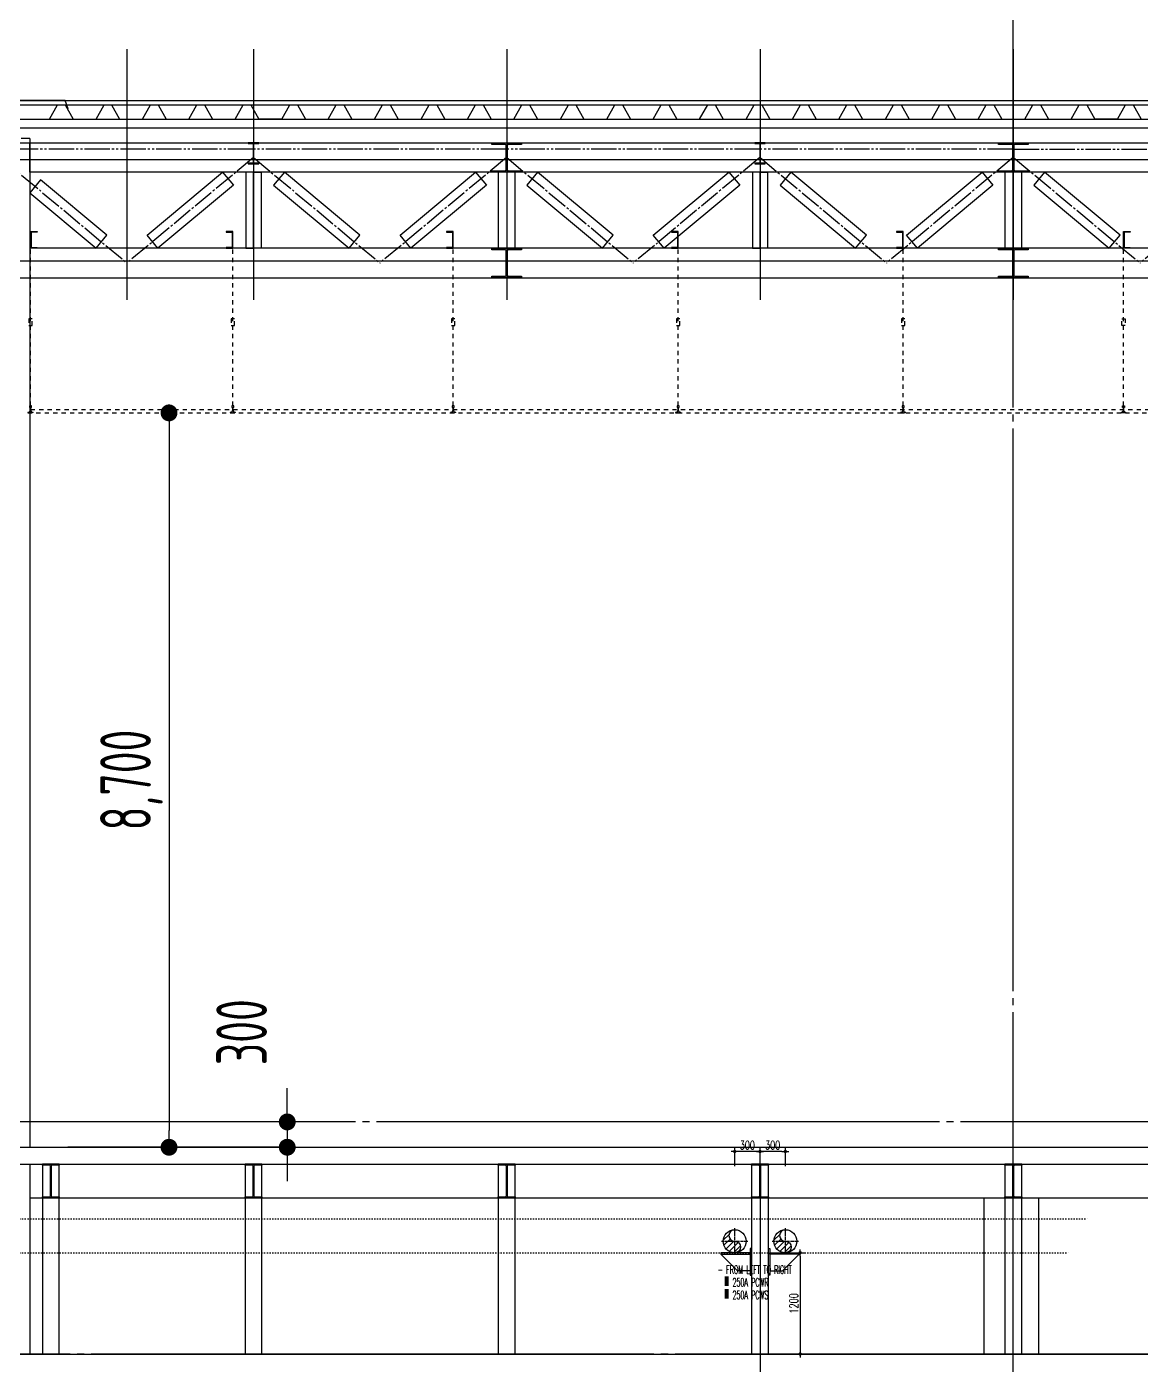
# Model space of a CAD drawing. Header units: millimetres. Extents: x -32710 to 654186, y -254124 to 420220.
# Drawn here: x 156715 to 169915, y 393818 to 409674 of the extents above; entities that cross this region are included whole.
import ezdxf
from ezdxf.enums import TextEntityAlignment as Align
from ezdxf.xclip import XClip

# ---------------------------------------------------------------- set-up
doc = ezdxf.new("R2010")
doc.units = ezdxf.units.MM
doc.header["$LTSCALE"] = 1000
for name, pattern in [('CENTER2', [1.125, 0.75, -0.125, 0.125, -0.125]), ('DOT2', [3.175, 0, -3.175]), ('TPH12-SEC-@E$0$CENTERK0', [0.65, 0.5, -0.05, 0.05, -0.05]), ('TPH12-SEC-@E$0$CENTERK5', [6.916, 6.667, -0.083, 0.083, -0.083]), ('TPH12-SEC-@E$0$DOTK1', [0.1, 0.05, -0.05]), ('TPH12-SEC-@E$0$PHANTOMK1', [1.415, 1, -0.083, 0.083, -0.083, 0.083, -0.083]), ('YFM1P-長$0$HIDDEN', [9.525, 6.35, -3.175])]:
    doc.linetypes.add(name, pattern=pattern)
for name, color, linetype in [('0-LEVEL LINE', 4, 'DOT2'), ('M-DIM', 1, 'Continuous'), ('M-TXT', 3, 'Continuous'), ('MPPIPE', 100, 'Continuous'), ('SUPPORT', 2, 'Continuous'), ('TPH12-SEC-@E$0$$PANEL', 252, 'TPH12-SEC-@E$0$DOTK1'), ('TPH12-SEC-@E$0$H-SIN', 252, 'TPH12-SEC-@E$0$CENTERK5'), ('TPH12-SEC-@E$0$KABE1', 252, 'Continuous'), ('TPH12-SEC-@E$0$SIAGE1', 252, 'Continuous'), ('TPH12-SEC-@E$0$SIAGE3', 252, 'Continuous'), ('TPH12-SEC-@E$0$SIN-M', 252, 'Continuous'), ('TPH12-SEC-@E$0$STEEL2', 252, 'Continuous'), ('TPH12-SEC-@E$0$STEEL3', 252, 'Continuous'), ('TPH12-SEC-@E$0$SUGATA2', 252, 'Continuous'), ('TPH12-SEC-@E$0$SUGATA3', 252, 'Continuous'), ('YFM1P-長$0$M-FOUN', 252, 'Continuous')]:
    doc.layers.add(name, color=color, linetype=linetype)
doc.styles.add('aa-txt', font='simplex.shx', dxfattribs={"width": 0.7, "bigfont": 'chineset.shx'})
doc.styles.add('TPH12-SEC-@E$0$dim-txt', font='isocp.shx', dxfattribs={"width": 0.7, "bigfont": 'chineset.shx'})
doc.dimstyles.new('50-DIM', dxfattribs={"dimscale": 50, "dimtxt": 2, "dimasz": 0.8, "dimexe": 1, "dimexo": 1, "dimgap": 0.5, "dimtad": 1, "dimdec": 0, "dimdsep": 46, "dimtxsty": 'aa-txt', "dimblk": 'DOT', "dimcen": 5, "dimclrd": 256, "dimclre": 256, "dimclrt": 256, "dimadec": 0, "dimazin": 0, "dimtfac": 1, "dimtdec": 0, "dimtix": 1, "dimtmove": 2, "dimatfit": 3, "dimldrblk": 'DOT', "dimfxl": 1, "dimtolj": 1, "dimtzin": 0, "dimarcsym": 0})
doc.dimstyles.new('TPH12-SEC-@E$0$ARCH-dim-2000', dxfattribs={"dimscale": 2000, "dimtxt": 0.3, "dimasz": 0.1, "dimexe": 0.1, "dimexo": 0.1, "dimgap": 0.05, "dimtad": 1, "dimdec": 0, "dimrnd": 0.1, "dimdsep": 46, "dimlunit": 6, "dimtxsty": 'TPH12-SEC-@E$0$dim-txt', "dimblk": 'TPH12-SEC-@E$0$_Dot', "dimblk1": 'TPH12-SEC-@E$0$_Origin', "dimblk2": 'TPH12-SEC-@E$0$_Origin', "dimcen": 2, "dimclrd": 256, "dimclre": 256, "dimclrt": 256, "dimadec": 0, "dimazin": 0, "dimtfac": 1, "dimtdec": 1, "dimtix": 1, "dimtmove": 2, "dimatfit": 3, "dimldrblk": 'TPH12-SEC-@E$0$_Origin', "dimfxl": 1, "dimtvp": 1, "dimtolj": 1, "dimarcsym": 0})

# ---------------------------------------------------------------- blocks, each defined once
blk = doc.blocks.new('TPH12-SEC-@E$0$_Dot')
at = {"color": 0, "linetype": 'ByBlock', "lineweight": -2}
blk.add_line((-0.5, 0), (-1, 0), dxfattribs=at)
at = {"color": 0, "linetype": 'ByBlock', "const_width": 0.5}
blk.add_lwpolyline([(-0.25, 0, 1), (0.25, 0, 1)], format="xyb", close=True, dxfattribs=at)
blk = doc.blocks.new('*D2605')
at = {"layer": 'DEFPOINTS', "color": 0, "transparency": 16777216}
for p in [(159800, 396700), (159800, 396400), (159800, 396400)]:
    blk.add_point(p, dxfattribs=at)
at = {"layer": 'TPH12-SEC-@E$0$SIN-M', "lineweight": -2, "transparency": 16777216}
for p, q in [((159800, 396900), (159800, 397100)), ((159800, 396700), (159800, 396400)), ((159800, 396200), (159800, 396000))]:
    blk.add_line(p, q, dxfattribs=at)
at = {"layer": 'TPH12-SEC-@E$0$SIN-M', "lineweight": -2, "transparency": 16777216, "xscale": 200, "yscale": 200, "zscale": 200}
for p, rotation in [((159800, 396700), 270), ((159800, 396400), 90)]:
    blk.add_blockref('TPH12-SEC-@E$0$_Dot', p, dxfattribs=dict(at, rotation=rotation))
at = {"layer": 'TPH12-SEC-@E$0$SIN-M', "transparency": 16777216, "insert": (159260, 397763), "char_height": 600, "attachment_point": 5, "rotation": 90, "style": 'TPH12-SEC-@E$0$dim-txt'}
blk.add_mtext('\\A1;300', dxfattribs=at)
blk = doc.blocks.new('TPH12-SEC-@E$0$_Origin')
at = {"color": 0, "linetype": 'ByBlock', "lineweight": -2}
blk.add_line((0, 0), (-1, 0), dxfattribs=at)
blk.add_circle((0, 0), 0.5, dxfattribs=at)
blk = doc.blocks.new('*D2624')
at = {"layer": 'DEFPOINTS', "color": 0, "transparency": 16777216}
for p in [(158400, 405100), (158400, 396400), (158400, 396400)]:
    blk.add_point(p, dxfattribs=at)
at = {"layer": 'TPH12-SEC-@E$0$SIN-M', "lineweight": -2, "transparency": 16777216}
blk.add_line((158400, 404900), (158400, 396600), dxfattribs=at)
at = {"layer": 'TPH12-SEC-@E$0$SIN-M', "lineweight": -2, "transparency": 16777216, "xscale": 200, "yscale": 200, "zscale": 200}
for p, rotation in [((158400, 405100), 90), ((158400, 396400), 270)]:
    blk.add_blockref('TPH12-SEC-@E$0$_Dot', p, dxfattribs=dict(at, rotation=rotation))
at = {"layer": 'TPH12-SEC-@E$0$SIN-M', "transparency": 16777216, "insert": (157955, 400750), "char_height": 600, "attachment_point": 5, "rotation": 90, "style": 'TPH12-SEC-@E$0$dim-txt'}
blk.add_mtext('\\A1;8,700', dxfattribs=at)
blk = doc.blocks.new('DOT')
at = {"color": 0}
blk.add_line((-1, 0), (1, 0), dxfattribs=at)
at = {"color": 3, "const_width": 0.5}
blk.add_lwpolyline([(-0.25, 0, 1), (0.25, 0, 1)], format="xyb", close=True, dxfattribs=at)
blk = doc.blocks.new('*D102')
at = {"layer": 'DEFPOINTS', "color": 0, "transparency": 16777216}
for p in [(165400, 396350), (165400, 396125), (165700, 396125)]:
    blk.add_point(p, dxfattribs=at)
at = {"layer": 'M-DIM', "lineweight": -2, "transparency": 16777216}
for p, q in [((165400, 396175), (165400, 396400)), ((165660, 396350), (165440, 396350)), ((165700, 396175), (165700, 396400))]:
    blk.add_line(p, q, dxfattribs=at)
at = {"layer": 'M-DIM', "lineweight": -2, "transparency": 16777216, "xscale": 40, "yscale": 40, "zscale": 40, "rotation": 180}
blk.add_blockref('DOT', (165400, 396350), dxfattribs=at)
at = {"layer": 'M-DIM', "lineweight": -2, "transparency": 16777216, "xscale": 40, "yscale": 40, "zscale": 40}
blk.add_blockref('DOT', (165700, 396350), dxfattribs=at)
at = {"layer": 'M-DIM', "transparency": 16777216, "insert": (165550, 396425), "char_height": 100, "attachment_point": 5, "style": 'aa-txt'}
blk.add_mtext('\\A1;300', dxfattribs=at)
blk = doc.blocks.new('_Dot')
at = {"color": 0, "linetype": 'ByBlock', "lineweight": -2}
blk.add_line((-0.5, 0), (-1, 0), dxfattribs=at)
at = {"color": 0, "linetype": 'ByBlock', "const_width": 0.5}
blk.add_lwpolyline([(-0.25, 0, 1), (0.25, 0, 1)], format="xyb", close=True, dxfattribs=at)
blk = doc.blocks.new('*D103')
at = {"layer": 'DEFPOINTS', "color": 0, "transparency": 16777216}
for p in [(165100, 396350), (165100, 396125), (165400, 396125)]:
    blk.add_point(p, dxfattribs=at)
at = {"layer": 'M-DIM', "lineweight": -2, "transparency": 16777216}
for p, q in [((165100, 396175), (165100, 396400)), ((165360, 396350), (165140, 396350)), ((165400, 396175), (165400, 396400))]:
    blk.add_line(p, q, dxfattribs=at)
at = {"layer": 'M-DIM', "lineweight": -2, "transparency": 16777216, "xscale": 40, "yscale": 40, "zscale": 40, "rotation": 180}
blk.add_blockref('DOT', (165100, 396350), dxfattribs=at)
at = {"layer": 'M-DIM', "lineweight": -2, "transparency": 16777216, "xscale": 40, "yscale": 40, "zscale": 40}
blk.add_blockref('DOT', (165400, 396350), dxfattribs=at)
at = {"layer": 'M-DIM', "transparency": 16777216, "insert": (165250, 396425), "char_height": 100, "attachment_point": 5, "style": 'aa-txt'}
blk.add_mtext('\\A1;300', dxfattribs=at)
blk = doc.blocks.new('*D106')
at = {"layer": 'DEFPOINTS', "color": 0, "transparency": 16777216}
for p in [(165650, 395150), (165650, 393950), (165875, 393950)]:
    blk.add_point(p, dxfattribs=at)
at = {"layer": 'M-DIM', "lineweight": -2, "transparency": 16777216}
for p, q in [((165700, 395150), (165925, 395150)), ((165875, 395110), (165875, 393990)), ((165700, 393950), (165925, 393950))]:
    blk.add_line(p, q, dxfattribs=at)
at = {"layer": 'M-DIM', "lineweight": -2, "transparency": 16777216, "xscale": 40, "yscale": 40, "zscale": 40}
for p, rotation in [((165875, 395150), 90), ((165875, 393950), 270)]:
    blk.add_blockref('DOT', p, dxfattribs=dict(at, rotation=rotation))
at = {"layer": 'M-DIM', "transparency": 16777216, "insert": (165800, 394550), "char_height": 100, "attachment_point": 5, "rotation": 90, "style": 'aa-txt'}
blk.add_mtext('\\A1;1200', dxfattribs=at)
blk = doc.blocks.new('YFM1P-長')
at = {"layer": 'YFM1P-長$0$M-FOUN', "color": 252, "linetype": 'YFM1P-長$0$HIDDEN', "ltscale": 0.1}
for p, q in [((270450, 402885), (47650, 402885)), ((270450, 402130), (47650, 402130))]:
    blk.add_line(p, q, dxfattribs=at)
at = {"layer": 'YFM1P-長$0$M-FOUN', "color": 1}
blk.add_line((270450, 401200), (47650, 401200), dxfattribs=at)
blk = doc.blocks.new('TPH12-SEC-@E')
at = {"layer": 'DEFPOINTS'}
for p, q in [((157900, 409410), (157900, 406440)), ((159400, 409410), (159400, 406440)), ((162400, 409410), (162400, 406440)), ((165400, 409410), (165400, 406440)), ((168400, 409410), (168400, 406440)), ((156400, 408100), (180400, 408100)), ((156400, 406900), (180400, 406900))]:
    blk.add_line(p, q, dxfattribs=at)
at = {"layer": 'TPH12-SEC-@E$0$$PANEL'}
for p, q in [((156760, 405185), (156760, 407250)), ((159155, 405185), (159155, 407250)), ((161765, 405185), (161765, 407250)), ((164430, 405185), (164430, 407250)), ((167095, 405185), (167095, 407250)), ((169705, 405185), (169705, 407250)), ((156761.5, 405140), (180038.5, 405140)), ((156727.5, 405100), (180072.5, 405100))]:
    blk.add_line(p, q, dxfattribs=at)
for points in [[(156780, 406135), (156780, 406215), (156780, 406215), (156740, 406215), (156740, 406135)], [(159175, 406135), (159175, 406215), (159175, 406215), (159135, 406215), (159135, 406135)], [(161785, 406135), (161785, 406215), (161785, 406215), (161745, 406215), (161745, 406135)], [(164450, 406135), (164450, 406215), (164450, 406215), (164410, 406215), (164410, 406135)], [(167115, 406135), (167115, 406215), (167115, 406215), (167075, 406215), (167075, 406135)], [(169685, 406135), (169685, 406215), (169685, 406215), (169725, 406215), (169725, 406135)], [(156749, 405103), (156727.5, 405103), (156727.5, 405100), (156792.5, 405100), (156792.5, 405103), (156771, 405103), (156771, 405122), (156761.5, 405122), (156761.5, 405163), (156771, 405163), (156771, 405185), (156749, 405185), (156749, 405163), (156758.5, 405163), (156758.5, 405122), (156749, 405122)], [(159144, 405103), (159122.5, 405103), (159122.5, 405100), (159187.5, 405100), (159187.5, 405103), (159166, 405103), (159166, 405122), (159156.5, 405122), (159156.5, 405163), (159166, 405163), (159166, 405185), (159144, 405185), (159144, 405163), (159153.5, 405163), (159153.5, 405122), (159144, 405122)], [(161754, 405103), (161732.5, 405103), (161732.5, 405100), (161797.5, 405100), (161797.5, 405103), (161776, 405103), (161776, 405122), (161766.5, 405122), (161766.5, 405163), (161776, 405163), (161776, 405185), (161754, 405185), (161754, 405163), (161763.5, 405163), (161763.5, 405122), (161754, 405122)], [(164419, 405103), (164397.5, 405103), (164397.5, 405100), (164462.5, 405100), (164462.5, 405103), (164441, 405103), (164441, 405122), (164431.5, 405122), (164431.5, 405163), (164441, 405163), (164441, 405185), (164419, 405185), (164419, 405163), (164428.5, 405163), (164428.5, 405122), (164419, 405122)], [(167084, 405103), (167062.5, 405103), (167062.5, 405100), (167127.5, 405100), (167127.5, 405103), (167106, 405103), (167106, 405122), (167096.5, 405122), (167096.5, 405163), (167106, 405163), (167106, 405185), (167084, 405185), (167084, 405163), (167093.5, 405163), (167093.5, 405122), (167084, 405122)], [(169716, 405103), (169737.5, 405103), (169737.5, 405100), (169672.5, 405100), (169672.5, 405103), (169694, 405103), (169694, 405122), (169703.5, 405122), (169703.5, 405163), (169694, 405163), (169694, 405185), (169716, 405185), (169716, 405163), (169706.5, 405163), (169706.5, 405122), (169716, 405122)]]:
    blk.add_lwpolyline(points, close=True, dxfattribs=at)
at = {"layer": 'TPH12-SEC-@E$0$H-SIN'}
for p, q in [((168400, 377500), (168400, 414000)), ((154400, 408300), (182400, 408300)), ((154400, 406700), (182400, 406700)), ((298929.6, 396700), (18729.6, 396700)), ((274800, 393950), (45200, 393950))]:
    blk.add_line(p, q, dxfattribs=at)
at = {"layer": 'TPH12-SEC-@E$0$KABE1'}
for p, q in [((156600, 396400), (180200, 396400)), ((156600, 396200), (180200, 396200)), ((47650, 393950), (272350, 393950))]:
    blk.add_line(p, q, dxfattribs=at)
at = {"layer": 'TPH12-SEC-@E$0$SIAGE1'}
for p, q in [((159735, 408580), (159465, 408580)), ((169635, 408580), (169365, 408580))]:
    blk.add_line(p, q, dxfattribs=at)
for points in [[(157205.8, 408700), (157170, 408800), (156365, 408800), (156365, 408950)], [(156715, 408580), (156985, 408580), (157080, 408750), (157170, 408750), (157265, 408580)], [(157265, 408580), (157535, 408580), (157630, 408750), (157720, 408750), (157815, 408580)], [(157815, 408580), (158085, 408580), (158180, 408750), (158270, 408750), (158365, 408580)], [(158365, 408580), (158635, 408580), (158730, 408750), (158820, 408750), (158915, 408580)], [(158915, 408580), (159185, 408580), (159280, 408750), (159370, 408750), (159465, 408580)], [(159465, 408580), (159735, 408580), (159830, 408750), (159920, 408750), (160015, 408580)], [(160015, 408580), (160285, 408580), (160380, 408750), (160470, 408750), (160565, 408580)], [(160565, 408580), (160835, 408580), (160930, 408750), (161020, 408750), (161115, 408580)], [(161115, 408580), (161385, 408580), (161480, 408750), (161570, 408750), (161665, 408580)], [(161665, 408580), (161935, 408580), (162030, 408750), (162120, 408750), (162215, 408580)], [(162215, 408580), (162485, 408580), (162580, 408750), (162670, 408750), (162765, 408580)], [(162765, 408580), (163035, 408580), (163130, 408750), (163220, 408750), (163315, 408580)], [(163315, 408580), (163585, 408580), (163680, 408750), (163770, 408750), (163865, 408580)], [(163865, 408580), (164135, 408580), (164230, 408750), (164320, 408750), (164415, 408580)], [(164415, 408580), (164685, 408580), (164780, 408750), (164870, 408750), (164965, 408580)], [(164965, 408580), (165235, 408580), (165330, 408750), (165420, 408750), (165515, 408580)], [(165515, 408580), (165785, 408580), (165880, 408750), (165970, 408750), (166065, 408580)], [(166065, 408580), (166335, 408580), (166430, 408750), (166520, 408750), (166615, 408580)], [(166615, 408580), (166885, 408580), (166980, 408750), (167070, 408750), (167165, 408580)], [(167165, 408580), (167435, 408580), (167530, 408750), (167620, 408750), (167715, 408580)], [(167715, 408580), (167985, 408580), (168080, 408750), (168170, 408750), (168265, 408580)], [(168265, 408580), (168535, 408580), (168630, 408750), (168720, 408750), (168815, 408580)], [(168815, 408580), (169085, 408580), (169180, 408750), (169270, 408750), (169365, 408580)], [(169365, 408580), (169635, 408580), (169730, 408750), (169820, 408750), (169915, 408580)]]:
    blk.add_lwpolyline(points, dxfattribs=at)
at = {"layer": 'TPH12-SEC-@E$0$SIAGE3'}
blk.add_line((156280, 408580), (180520, 408580), dxfattribs=at)
at = {"layer": 'TPH12-SEC-@E$0$SIN-M'}
for p, q in [((159800, 396700), (157200, 396700)), ((159800, 396400), (157200, 396400))]:
    blk.add_line(p, q, dxfattribs=at)
at = {"layer": 'TPH12-SEC-@E$0$STEEL2'}
for points in [[(159462, 408300), (159338, 408300), (159338, 408292), (159389.5, 408292, -0.4142136), (159397.5, 408284), (159397.5, 408068, -0.4142136), (159389.5, 408060), (159338, 408060), (159338, 408052), (159462, 408052), (159462, 408060), (159410.5, 408060, -0.4142136), (159402.5, 408068), (159402.5, 408284, -0.4142136), (159410.5, 408292), (159462, 408292)], [(162225, 408300), (162575, 408300), (162575, 408281), (162419, 408281, 0.4142136), (162406, 408268), (162406, 407982, 0.4142136), (162419, 407969), (162575, 407969), (162575, 407950), (162225, 407950), (162225, 407969), (162381, 407969, 0.4142136), (162394, 407982), (162394, 408268, 0.4142136), (162381, 408281), (162225, 408281)], [(165462, 408300), (165338, 408300), (165338, 408292), (165389.5, 408292, -0.4142136), (165397.5, 408284), (165397.5, 408068, -0.4142136), (165389.5, 408060), (165338, 408060), (165338, 408052), (165462, 408052), (165462, 408060), (165410.5, 408060, -0.4142136), (165402.5, 408068), (165402.5, 408284, -0.4142136), (165410.5, 408292), (165462, 408292)], [(168225, 408300), (168575, 408300), (168575, 408281), (168419, 408281, 0.4142136), (168406, 408268), (168406, 407982, 0.4142136), (168419, 407969), (168575, 407969), (168575, 407950), (168225, 407950), (168225, 407969), (168381, 407969, 0.4142136), (168394, 407982), (168394, 408268, 0.4142136), (168381, 408281), (168225, 408281)], [(156760, 407250), (156840, 407250), (156840, 407246.5, -0.4142136), (156832.5, 407239), (156775, 407239, 0.4142136), (156767.5, 407231.5), (156767.5, 407068.5, 0.4142136), (156775, 407061), (156832.5, 407061, -0.4142136), (156840, 407053.5), (156840, 407050), (156760, 407050)], [(159155, 407250), (159075, 407250), (159075, 407246.5, 0.4142136), (159082.5, 407239), (159140, 407239, -0.4142136), (159147.5, 407231.5), (159147.5, 407068.5, -0.4142136), (159140, 407061), (159082.5, 407061, 0.4142136), (159075, 407053.5), (159075, 407050), (159155, 407050)], [(161765, 407250), (161685, 407250), (161685, 407246.5, 0.4142136), (161692.5, 407239), (161750, 407239, -0.4142136), (161757.5, 407231.5), (161757.5, 407068.5, -0.4142136), (161750, 407061), (161692.5, 407061, 0.4142136), (161685, 407053.5), (161685, 407050), (161765, 407050)], [(164430, 407250), (164350, 407250), (164350, 407246.5, 0.4142136), (164357.5, 407239), (164415, 407239, -0.4142136), (164422.5, 407231.5), (164422.5, 407068.5, -0.4142136), (164415, 407061), (164357.5, 407061, 0.4142136), (164350, 407053.5), (164350, 407050), (164430, 407050)], [(167095, 407250), (167015, 407250), (167015, 407246.5, 0.4142136), (167022.5, 407239), (167080, 407239, -0.4142136), (167087.5, 407231.5), (167087.5, 407068.5, -0.4142136), (167080, 407061), (167022.5, 407061, 0.4142136), (167015, 407053.5), (167015, 407050), (167095, 407050)], [(169705, 407250), (169785, 407250), (169785, 407246.5, -0.4142136), (169777.5, 407239), (169720, 407239, 0.4142136), (169712.5, 407231.5), (169712.5, 407068.5, 0.4142136), (169720, 407061), (169777.5, 407061, -0.4142136), (169785, 407053.5), (169785, 407050), (169705, 407050)], [(162225, 407050), (162575, 407050), (162575, 407031), (162419, 407031, 0.4142136), (162406, 407018), (162406, 406732, 0.4142136), (162419, 406719), (162575, 406719), (162575, 406700), (162225, 406700), (162225, 406719), (162381, 406719, 0.4142136), (162394, 406732), (162394, 407018, 0.4142136), (162381, 407031), (162225, 407031)], [(168225, 407050), (168575, 407050), (168575, 407031), (168419, 407031, 0.4142136), (168406, 407018), (168406, 406732, 0.4142136), (168419, 406719), (168575, 406719), (168575, 406700), (168225, 406700), (168225, 406719), (168381, 406719, 0.4142136), (168394, 406732), (168394, 407018, 0.4142136), (168381, 407031), (168225, 407031)], [(156900, 396200), (157100, 396200), (157100, 396187), (157017, 396187, 0.4142136), (157004, 396174), (157004, 395826, 0.4142136), (157017, 395813), (157100, 395813), (157100, 395800), (156900, 395800), (156900, 395813), (156983, 395813, 0.4142136), (156996, 395826), (156996, 396174, 0.4142136), (156983, 396187), (156900, 396187)], [(159300, 396200), (159500, 396200), (159500, 396187), (159417, 396187, 0.4142136), (159404, 396174), (159404, 395826, 0.4142136), (159417, 395813), (159500, 395813), (159500, 395800), (159300, 395800), (159300, 395813), (159383, 395813, 0.4142136), (159396, 395826), (159396, 396174, 0.4142136), (159383, 396187), (159300, 396187)], [(162300, 396200), (162500, 396200), (162500, 396187), (162417, 396187, 0.4142136), (162404, 396174), (162404, 395826, 0.4142136), (162417, 395813), (162500, 395813), (162500, 395800), (162300, 395800), (162300, 395813), (162383, 395813, 0.4142136), (162396, 395826), (162396, 396174, 0.4142136), (162383, 396187), (162300, 396187)], [(165300, 396200), (165500, 396200), (165500, 396187), (165417, 396187, 0.4142136), (165404, 396174), (165404, 395826, 0.4142136), (165417, 395813), (165500, 395813), (165500, 395800), (165300, 395800), (165300, 395813), (165383, 395813, 0.4142136), (165396, 395826), (165396, 396174, 0.4142136), (165383, 396187), (165300, 396187)], [(168300, 396200), (168500, 396200), (168500, 396187), (168417, 396187, 0.4142136), (168404, 396174), (168404, 395826, 0.4142136), (168417, 395813), (168500, 395813), (168500, 395800), (168300, 395800), (168300, 395813), (168383, 395813, 0.4142136), (168396, 395826), (168396, 396174, 0.4142136), (168383, 396187), (168300, 396187)]]:
    blk.add_lwpolyline(points, format="xyb", close=True, dxfattribs=at)
at = {"layer": 'TPH12-SEC-@E$0$STEEL3'}
for p, q in [((156750, 408350), (156650, 408350)), ((156750, 408350), (156750, 396400)), ((156750, 396200), (156750, 393950)), ((156750, 395800), (168400, 395800)), ((168050, 395800), (168050, 393950)), ((168300, 395800), (180050, 395800)), ((168700, 395800), (168700, 393950))]:
    blk.add_line(p, q, dxfattribs=at)
at = {"layer": 'TPH12-SEC-@E$0$STEEL3', "linetype": 'TPH12-SEC-@E$0$PHANTOMK1', "ltscale": 0.3}
for p, q in [((159397.5, 408225), (156406, 408225)), ((162394, 408225), (159402.5, 408225)), ((165397.5, 408225), (162406, 408225)), ((168394, 408225), (165402.5, 408225)), ((168406, 408225), (171397.5, 408225))]:
    blk.add_line(p, q, dxfattribs=at)
at = {"layer": 'TPH12-SEC-@E$0$STEEL3', "linetype": 'TPH12-SEC-@E$0$CENTERK0', "ltscale": 0.5}
for p, q in [((156403.5, 408125), (157901.7, 406875)), ((159400, 408125), (157901.7, 406875)), ((159400, 408125), (160898.2, 406875)), ((162396.5, 408125), (160898.2, 406875)), ((162400, 408125), (163898.2, 406875)), ((165396.5, 408125), (163898.2, 406875)), ((165400, 408125), (166898.2, 406875)), ((168396.5, 408125), (166898.2, 406875)), ((168403.5, 408125), (169901.8, 406875)), ((171400, 408125), (169901.8, 406875))]:
    blk.add_line(p, q, dxfattribs=at)
at = {"layer": 'TPH12-SEC-@E$0$STEEL3'}
for points in [[(180050, 407950), (156750, 407950), (156750, 408300), (180050, 408300)], [(157535.9, 407050), (157664, 407203.6), (156878.1, 407859.3), (156750, 407705.7)], [(158267.6, 407050), (158139.5, 407203.6), (159034.1, 407950), (159162.3, 407796.4)], [(159310, 407050), (159400, 407050), (159400, 407950), (159310, 407950)], [(159490, 407050), (159400, 407050), (159400, 407950), (159490, 407950)], [(160532.4, 407050), (160660.5, 407203.6), (159765.9, 407950), (159637.7, 407796.4)], [(161264.1, 407050), (161136, 407203.6), (162030.6, 407950), (162158.8, 407796.4)], [(162500, 407050), (162500, 407950), (162300, 407950), (162300, 407050)], [(163532.4, 407050), (163660.5, 407203.6), (162765.9, 407950), (162637.7, 407796.4)], [(164264.1, 407050), (164136, 407203.6), (165030.6, 407950), (165158.8, 407796.4)], [(165310, 407050), (165400, 407050), (165400, 407950), (165310, 407950)], [(165490, 407050), (165400, 407050), (165400, 407950), (165490, 407950)], [(166532.4, 407050), (166660.5, 407203.6), (165765.9, 407950), (165637.7, 407796.4)], [(167264.1, 407050), (167136, 407203.6), (168030.6, 407950), (168158.8, 407796.4)], [(168500, 407050), (168500, 407950), (168300, 407950), (168300, 407050)], [(169535.9, 407050), (169664, 407203.6), (168769.4, 407950), (168641.2, 407796.4)], [(180050, 407050), (156750, 407050), (156750, 406700), (180050, 406700)], [(156900, 393950), (157100, 393950), (157100, 396200), (156900, 396200)], [(159300, 393950), (159500, 393950), (159500, 396200), (159300, 396200)], [(162300, 393950), (162500, 393950), (162500, 396200), (162300, 396200)], [(165300, 393950), (165500, 393950), (165500, 396200), (165300, 396200)], [(168300, 393950), (168500, 393950), (168500, 396200), (168300, 396200)]]:
    blk.add_lwpolyline(points, close=True, dxfattribs=at)
at = {"layer": 'TPH12-SEC-@E$0$SUGATA2'}
blk.add_line((156280, 408475), (180520, 408475), dxfattribs=at)
at = {"layer": 'TPH12-SEC-@E$0$SUGATA3'}
for p, q in [((156400, 408800), (180400, 408800)), ((156400, 408750), (180400, 408750))]:
    blk.add_line(p, q, dxfattribs=at)
at = {"layer": 'TPH12-SEC-@E$0$SIN-M'}
dim = blk.add_aligned_dim(p1=(158400, 405100), p2=(158400, 396400), distance=0, dimstyle='TPH12-SEC-@E$0$ARCH-dim-2000', dxfattribs=at)
dim.commit()
dim.dimension.update_dxf_attribs({"geometry": '*D2624', "text_midpoint": (157955, 400750)})
dim = blk.add_linear_dim(base=(159800, 396400), p1=(159800, 396700), p2=(159800, 396400), angle=90, dimstyle='TPH12-SEC-@E$0$ARCH-dim-2000', dxfattribs=at)
dim.commit()
dim.dimension.update_dxf_attribs({"geometry": '*D2605', "text_midpoint": (159260, 397762.6), "dimtype": 128})

msp = doc.modelspace()

# ---------------------------------------------------------------- hatches: boundary and pattern name
at = {"layer": 'MPPIPE'}
h = msp.add_hatch(dxfattribs=at)
h.set_pattern_fill('ANSI31', color=1, scale=15, style=0)
h.set_pattern_definition([(45, (125788.474, 331201.733), (-33.67596, 33.67596), [])])
edge = h.paths.add_edge_path()
edge.add_arc((165100, 395218.2625), 68.2625, 270, 450)
edge.add_arc((165100, 395354.7875), 68.2625, 90, 270, ccw=False)
edge.add_arc((165100, 395286.525), 136.525, 90, 270)
h = msp.add_hatch(dxfattribs=at)
h.set_pattern_fill('ANSI31', color=1, scale=15, style=0)
h.set_pattern_definition([(45, (126388.474, 331201.733), (-33.67596, 33.67596), [])])
edge = h.paths.add_edge_path()
edge.add_arc((165700, 395218.2625), 68.2625, 270, 450)
edge.add_arc((165700, 395354.7875), 68.2625, 90, 270, ccw=False)
edge.add_arc((165700, 395286.525), 136.525, 90, 270)

# ---------------------------------------------------------------- linework, layer by layer
msp.add_line((165400, 396200), (165400, 391960.3786))
at = {"layer": '0-LEVEL LINE', "ltscale": 0.01}
for p, q in [((84907.99038, 395550), (169284.1641, 395550)), ((84907.99038, 395150), (169074.1641, 395150))]:
    msp.add_line(p, q, dxfattribs=at)
at = {"layer": 'MPPIPE', "color": 1, "linetype": 'CENTER2', "ltscale": 0.05}
for p, q in [((165100, 395130), (165100, 395443.05)), ((165700, 395130), (165700, 395443.05)), ((164943.475, 395286.525), (165256.525, 395286.525)), ((165543.475, 395286.525), (165856.525, 395286.525))]:
    msp.add_line(p, q, dxfattribs=at)
at = {"layer": 'MPPIPE'}
for points in [[(165100, 395150, -1), (165100, 395423.05, 1), (165100, 395286.525, -1)], [(165700, 395150, -1), (165700, 395423.05, 1), (165700, 395286.525, -1)]]:
    msp.add_lwpolyline(points, format="xyb", close=True, dxfattribs=at)
for centre in [(165100, 395286.525), (165700, 395286.525)]:
    msp.add_circle(centre, 136.525, dxfattribs=at)
at = {"layer": 'SUPPORT'}
for points in [[(165285, 394926.23542), (165285, 394885), (165300, 394885), (165300, 395200), (165285, 395200), (165285, 394935), (165135, 394935), (164935, 395135), (165285, 395135), (165285, 395150), (164935, 395150), (164935, 395135)], [(165515, 394926.23542), (165515, 394885), (165500, 394885), (165500, 395200), (165515, 395200), (165515, 394935), (165665, 394935), (165865, 395135), (165515, 395135), (165515, 395150), (165865, 395150), (165865, 395135)]]:
    msp.add_lwpolyline(points, dxfattribs=at)

# ---------------------------------------------------------------- block references
msp.add_blockref('TPH12-SEC-@E', (0, 0))
ref = msp.add_blockref('YFM1P-長', (0, 0))
XClip(ref).set_block_clipping_path([(188201.2783815574, 355635.7797075855), (305020.60558715, 413217.0386999981)])

# ---------------------------------------------------------------- texts
at = {"layer": 'M-TXT', "style": 'aa-txt', "width": 0.45}
for s, p in [('- FROM LEFT TO RIGHT', (164900, 394950)), ('  ■ 250A PCWR', (164900, 394800)), ('  ■ 250A PCWS', (164900, 394650))]:
    msp.add_text(s, height=100, dxfattribs=at).set_placement(p, align=Align.MIDDLE_LEFT)

# ---------------------------------------------------------------- dimensions: what is measured, and where the dimension line sits
at = {"layer": 'M-DIM'}
for base, p1, p2, picture, middle in [((165100, 396350), (165400, 396125), (165100, 396125), '*D103', (165250, 396425)), ((165400, 396350), (165700, 396125), (165400, 396125), '*D102', (165550, 396425))]:
    dim = msp.add_linear_dim(base=base, p1=p1, p2=p2, dimstyle='50-DIM', dxfattribs=at)
    dim.commit()
    dim.dimension.update_dxf_attribs({"geometry": picture, "text_midpoint": middle})
dim = msp.add_linear_dim(base=(165875, 393950), p1=(165650, 395150), p2=(165650, 393950), angle=90, dimstyle='50-DIM', dxfattribs=at)
dim.commit()
dim.dimension.update_dxf_attribs({"geometry": '*D106', "text_midpoint": (165800, 394550)})

doc.saveas('drawing.dxf')
